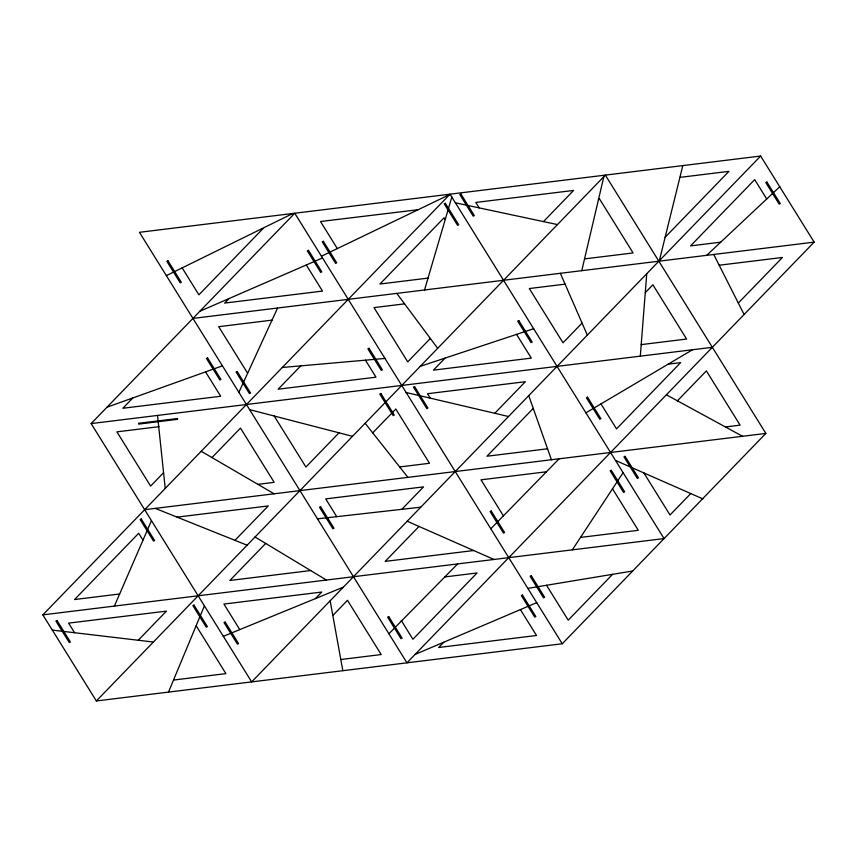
<?xml version="1.0" encoding="UTF-8"?>
<svg xmlns="http://www.w3.org/2000/svg" width="857" height="857" viewBox="0 0 857 857"><rect width="100%" height="100%" fill="white"/><g stroke="black" fill="none" stroke-linecap="round" stroke-linejoin="round"><path stroke-width="1.29" d="M640.308 356.158L646.756 273.694M581.774 270.673L603.864 176.638M659.354 260.689L682.804 165.594M424.536 289.977L451.832 197.046M168.497 692.102L204.405 605.867M114.399 606.07L151.453 520.638M238.867 392.324L277.582 308.027M572.337 549.851L623.114 472.689M760.652 156.038L139.445 232.311L406.957 662.825L814.15 242.135L760.652 156.038L251.658 681.893L91.142 423.583L294.744 213.243L562.256 643.757L765.858 433.417L605.342 175.107L96.348 700.962L42.85 614.865L450.043 194.175L664.057 538.582L42.85 614.865M132.846 397.948L122.851 408.264L220.699 396.255L205.551 371.884M229.033 298.568L224.652 303.089L322.489 291.08L306.281 264.984M163.569 472.7L150.607 486.101L116.895 431.853L159.027 426.679M418.12 209.719L320.497 221.513L337.326 248.584M211.979 457.563L240.496 428.104L274.197 482.352L257.914 484.355M300.732 365.864L278.161 389.196L375.998 377.176L365.425 360.176M138.234 640.254L166.44 611.116L68.603 623.125L74.57 632.723M234.957 540.328L268.241 505.941L177.078 517.135M339.018 432.817L305.906 467.033L274.208 416.02M430.343 338.472L407.707 361.858L373.995 307.609L404.579 303.86M543.467 221.599L573.633 190.425L475.796 202.445L479.181 207.887M265.702 543.434L229.858 580.468L310.663 570.548M372.731 432.86L395.795 409.035L429.496 463.283L399.662 466.947M445.115 358.076L433.46 370.128L531.297 358.108L516.546 334.38M598.454 199.66L599.386 198.695L633.098 252.944L584.538 258.9M315.397 598.604L321.739 592.048L223.902 604.056L239.778 629.606M401.815 509.326L423.54 486.872L325.703 498.892L336.747 516.664M494.768 413.288L525.341 381.708L427.504 393.717L430.257 398.151M582.074 323.089L563.006 342.789L529.305 288.541L565.084 284.149M665.128 237.293L728.943 171.357L679.901 177.378M332.827 615.476L347.492 600.318L381.204 654.555L340.807 659.515M419.009 526.434L385.157 561.399L473.707 550.526M533.258 408.393L486.958 456.224L547.548 448.789M645.278 292.666L652.895 284.803L686.596 339.04L641.207 344.621M738.306 303.057L782.441 257.464L719.184 265.231M443.765 642.225L438.666 647.506L536.503 635.487L520.413 609.595M677.426 400.819L706.393 370.899L740.105 425.147L725.418 426.947M612.584 574.329L568.212 620.168L546.53 585.277M690.753 493.568L670.013 514.993L643.864 472.914M490.804 528.758L559.128 458.795M388.896 633.773L457.638 563.927M706.693 255.332L779.741 186.762M585.909 412.828L692.552 349.742M166.365 275.633L292.848 213.479M321.45 256.222L449.7 194.528M199.906 311.23L322.511 257.936M415.056 654.448L536.718 602.653M223.345 636.344L343.368 587.141M107.007 407.204L222.413 365.843M420.262 366.325L533.643 328.713M527.837 588.373L632.68 570.998M261.846 228.712L263.035 228.562L198.899 294.829L182.155 267.866M428.018 278.118L379.951 284.021L444.087 217.764L445.212 219.574M720.705 242.188L690.56 245.884L754.696 179.627L766.715 198.985M192.943 318.418L814.15 242.135M272.023 320.132L218.696 326.678L247.63 373.245M91.142 423.583L712.349 347.31M668.171 364.161L680.64 362.629L616.504 428.896L600.982 403.904M144.651 509.69L765.858 433.417M546.445 471.779L481.002 479.824L503.402 515.86M119.637 593.997L74.559 599.536L138.695 533.279L142.98 540.178M580.521 537.414L638.304 530.322L612.509 488.801M444.837 576.932L477.049 572.979L412.913 639.236L401.247 620.457M173.51 680.062L225.905 673.623L196.135 625.728M96.348 700.962L562.256 643.757M317.486 518.839L420.766 507.183M282.285 367.492L384.975 358.451M52.32 630.099L153.382 642.043M455.421 202.82L557.457 224.588M406.132 392.495L508.522 416.513M249.633 409.646L352.516 436.32M155.246 508.383L247.116 545.202M616.012 460.648L702.836 498.892M407.171 521.227L493.996 559.471M666.382 394.809L742.558 436.277M201.191 451.275L274.101 493.793M255.043 537.007L326.41 580.039M365.146 423.262L407.9 477.37M396.78 293.383L437.681 348.328M713.742 254.465L744.101 314.508M560.349 273.297L587.324 335.108M528.737 395.634L551.426 459.738M330.159 600.789L342.832 670.699M157.527 415.431L165.23 488.426M138.845 423.272L138.63 424.108L177.463 419.341L177.667 418.505L138.845 423.272M167.972 260.796L166.858 261.331L180.238 282.864L181.341 282.317L167.972 260.796M323.357 241.32L322.243 241.867L335.612 263.388L336.726 262.853L323.357 241.32M308.456 250.351L307.342 250.887L320.711 272.408L321.825 271.873L308.456 250.351M460.948 194.068L459.834 194.603L473.203 216.135L474.317 215.6L460.948 194.068M445.34 203.28L444.226 203.816L457.606 225.337L458.72 224.802L445.34 203.28M207.587 357.926L206.473 358.462L219.853 379.994L220.967 379.447L207.587 357.926M237.207 371.542L236.104 372.077L249.473 393.609L250.587 393.074L237.207 371.542M369.003 348.285L367.889 348.831L381.258 370.353L382.372 369.817L369.003 348.285M766.897 182.027L765.783 182.562L779.152 204.095L780.266 203.548L766.897 182.027M518.796 320.572L517.682 321.107L531.061 342.629L532.176 342.093L518.796 320.572M380.904 393.513L379.79 394.049L393.159 415.581L394.274 415.034L380.904 393.513M414.563 386.561L413.449 387.096L426.829 408.628L427.943 408.082L414.563 386.561M141.244 518.988L140.13 519.524L153.51 541.056L154.624 540.51L141.244 518.988M57.023 620.5L55.909 621.036L69.288 642.557L70.403 642.022L57.023 620.5M320.636 506.766L319.522 507.301L332.902 528.823L334.005 528.287L320.636 506.766M587.538 397.198L586.424 397.744L599.804 419.266L600.907 418.73L587.538 397.198M194.003 605.106L192.889 605.642L206.258 627.163L207.373 626.628L194.003 605.106M225.166 622.053L224.052 622.589L237.432 644.11L238.535 643.575L225.166 622.053M491.232 511.008L490.118 511.554L503.488 533.075L504.602 532.54L491.232 511.008M625.074 456.32L623.96 456.856L637.329 478.388L638.444 477.842L625.074 456.32M611.287 470.311L610.173 470.847L623.542 492.379L624.657 491.843L611.287 470.311M388.767 616.644L387.653 617.179L401.033 638.701L402.147 638.165L388.767 616.644M531.276 575.754L530.162 576.29L543.531 597.822L544.645 597.275L531.276 575.754M522.47 595.069L521.356 595.615L534.736 617.136L535.85 616.601L522.47 595.069"/></g></svg>
